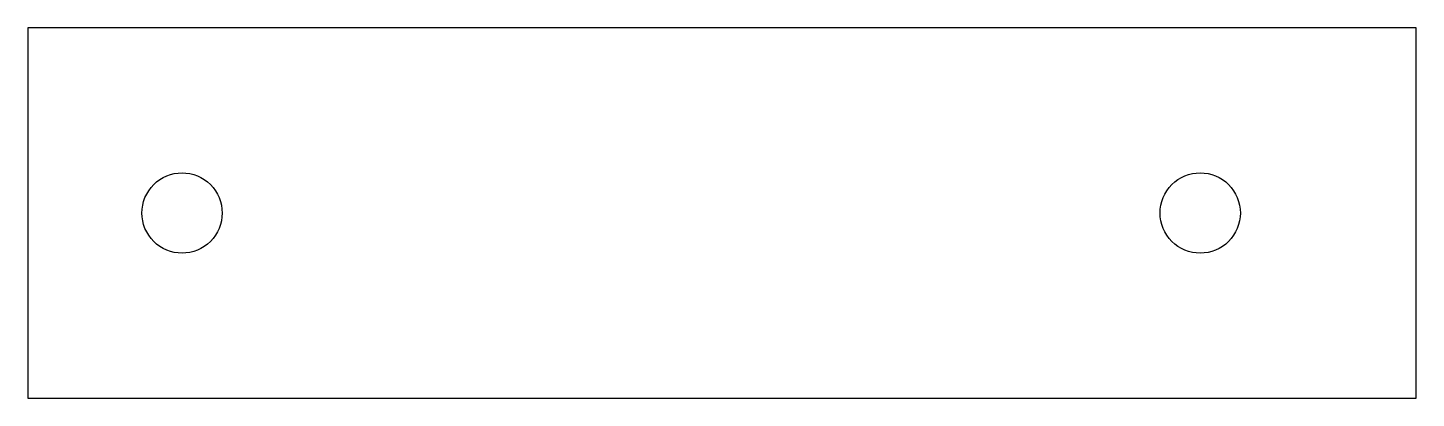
# Model space of a CAD drawing. Header units: millimetres. Extents: x 0 to 45, y -6 to 6.
import ezdxf

# ---------------------------------------------------------------- set-up
doc = ezdxf.new("R2010")
doc.units = ezdxf.units.MM

msp = doc.modelspace()

# ---------------------------------------------------------------- linework, layer by layer
at = {"layer": '06_limit_lever_t4.0'}
for points in [[(45, 6), (0, 6), (0, -6), (45, -6), (45, 6)], [(6.275, 0.2536), (6.2937, 0.1274), (6.3, 0), (6.2937, -0.1274), (6.275, -0.2536), (6.244, -0.3774), (6.201, -0.4975), (6.1465, -0.6128), (6.0809, -0.7222), (6.0049, -0.8247), (5.9192, -0.9192), (5.8247, -1.0049), (5.7222, -1.0809), (5.6128, -1.1465), (5.4975, -1.201), (5.3774, -1.244), (5.2536, -1.275), (5.1274, -1.2937), (5, -1.3), (4.8726, -1.2937), (4.7464, -1.275), (4.6226, -1.244), (4.5025, -1.201), (4.3872, -1.1465), (4.2778, -1.0809), (4.1753, -1.0049), (4.0808, -0.9192), (3.9951, -0.8247), (3.9191, -0.7222), (3.8535, -0.6128), (3.799, -0.4975), (3.756, -0.3774), (3.725, -0.2536), (3.7063, -0.1274), (3.7, 0), (3.7063, 0.1274), (3.725, 0.2536), (3.756, 0.3774), (3.799, 0.4975), (3.8535, 0.6128), (3.9191, 0.7222), (3.9951, 0.8247), (4.0808, 0.9192), (4.1753, 1.0049), (4.2778, 1.0809), (4.3872, 1.1465), (4.5025, 1.201), (4.6226, 1.244), (4.7464, 1.275), (4.8726, 1.2937), (5, 1.3), (5.1274, 1.2937), (5.2536, 1.275), (5.3774, 1.244), (5.4975, 1.201), (5.6128, 1.1465), (5.7222, 1.0809), (5.8247, 1.0049), (5.9192, 0.9192), (6.0049, 0.8247), (6.0809, 0.7222), (6.1465, 0.6128), (6.201, 0.4975), (6.244, 0.3774), (6.275, 0.2536)], [(39.2937, 0.1274), (39.3, 0), (39.2937, -0.1274), (39.275, -0.2536), (39.244, -0.3774), (39.201, -0.4975), (39.1465, -0.6128), (39.0809, -0.7222), (39.0049, -0.8247), (38.9192, -0.9192), (38.8247, -1.0049), (38.7222, -1.0809), (38.6128, -1.1465), (38.4975, -1.201), (38.3774, -1.244), (38.2536, -1.275), (38.1274, -1.2937), (38, -1.3), (37.8726, -1.2937), (37.7464, -1.275), (37.6226, -1.244), (37.5025, -1.201), (37.3872, -1.1465), (37.2778, -1.0809), (37.1753, -1.0049), (37.0808, -0.9192), (36.9951, -0.8247), (36.9191, -0.7222), (36.8535, -0.6128), (36.799, -0.4975), (36.756, -0.3774), (36.725, -0.2536), (36.7063, -0.1274), (36.7, 0), (36.7063, 0.1274), (36.725, 0.2536), (36.756, 0.3774), (36.799, 0.4975), (36.8535, 0.6128), (36.9191, 0.7222), (36.9951, 0.8247), (37.0808, 0.9192), (37.1753, 1.0049), (37.2778, 1.0809), (37.3872, 1.1465), (37.5025, 1.201), (37.6226, 1.244), (37.7464, 1.275), (37.8726, 1.2937), (38, 1.3), (38.1274, 1.2937), (38.2536, 1.275), (38.3774, 1.244), (38.4975, 1.201), (38.6128, 1.1465), (38.7222, 1.0809), (38.8247, 1.0049), (38.9192, 0.9192), (39.0049, 0.8247), (39.0809, 0.7222), (39.1465, 0.6128), (39.201, 0.4975), (39.244, 0.3774), (39.275, 0.2536), (39.2937, 0.1274)]]:
    msp.add_lwpolyline(points, close=True, dxfattribs=at)

doc.saveas('drawing.dxf')
